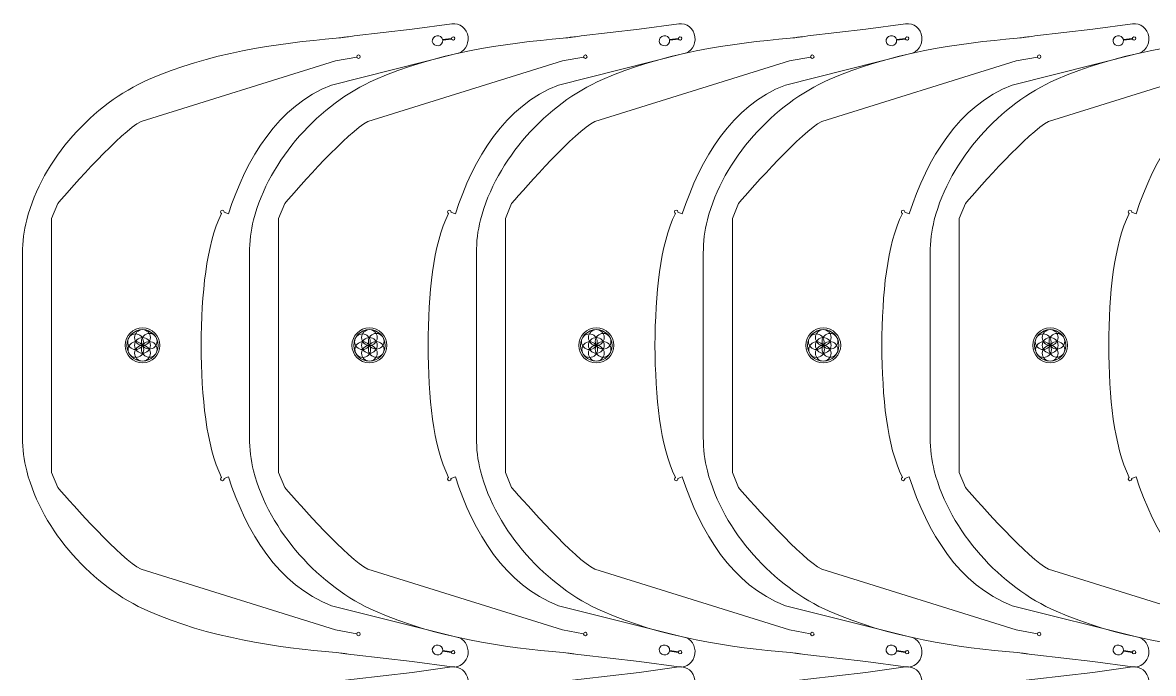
# Model space of a CAD drawing. Header units: millimetres. Extents: x 3608 to 4191, y 4453 to 4821.
# Drawn here: x 3607.9 to 3931.9, y 4635.2 to 4821.4 of the extents above; entities that cross this region are included whole.
import ezdxf

# ---------------------------------------------------------------- set-up
doc = ezdxf.new("R2010")
doc.units = ezdxf.units.MM
doc.header["$MEASUREMENT"] = 0
doc.layers.add('Capa 1', color=7, linetype='Continuous')

msp = doc.modelspace()

# ---------------------------------------------------------------- linework, layer by layer
at = {"layer": 'Capa 1', "color": 7, "lineweight": 9, "true_color": 0xffffff}
for points, knots in [([(3735.53, 4817.32), (3735.26, 4819.72), (3733.16, 4821.42), (3730.87, 4821.08), (3730.87, 4821.08), (3719.51, 4819.54), (3719.51, 4819.54), (3719.51, 4819.54), (3702.91, 4817.6), (3702.91, 4817.6), (3697.41, 4816.9), (3702.39, 4817.53), (3697.8, 4816.94), (3680.95, 4815.58), (3660.87, 4812.58), (3644, 4805.15), (3628.11, 4798.15), (3613.62, 4782.44), (3609.1, 4765), (3608.3, 4761.89), (3607.93, 4758.67), (3607.93, 4755.46), (3607.93, 4755.46), (3607.93, 4729.06), (3607.93, 4729.06), (3607.93, 4729.06), (3607.93, 4702.66), (3607.93, 4702.66), (3607.93, 4699.44), (3608.3, 4696.23), (3609.1, 4693.12), (3613.62, 4675.68), (3628.11, 4659.97), (3644, 4652.97), (3660.87, 4645.54), (3680.95, 4642.54), (3697.8, 4641.18), (3702.39, 4640.59), (3697.41, 4641.22), (3702.91, 4640.51), (3702.91, 4640.51), (3719.51, 4638.58), (3719.51, 4638.58), (3719.51, 4638.58), (3730.87, 4637.03), (3730.87, 4637.03), (3733.16, 4636.7), (3735.26, 4638.4), (3735.53, 4640.79)], [0, 0, 0, 0, 1, 1, 1, 2, 2, 2, 3, 3, 3, 4, 4, 4, 5, 5, 5, 6, 6, 6, 7, 7, 7, 8, 8, 8, 9, 9, 9, 10, 10, 10, 11, 11, 11, 12, 12, 12, 13, 13, 13, 14, 14, 14, 15, 15, 15, 16, 16, 16, 16]), ([(3800.53, 4817.32), (3800.26, 4819.72), (3798.16, 4821.42), (3795.87, 4821.08), (3795.87, 4821.08), (3784.51, 4819.54), (3784.51, 4819.54), (3784.51, 4819.54), (3767.91, 4817.6), (3767.91, 4817.6), (3762.41, 4816.9), (3767.39, 4817.53), (3762.8, 4816.94), (3745.95, 4815.58), (3725.87, 4812.58), (3709, 4805.15), (3693.11, 4798.15), (3678.62, 4782.44), (3674.1, 4765), (3673.3, 4761.89), (3672.93, 4758.67), (3672.93, 4755.46), (3672.93, 4755.46), (3672.93, 4729.06), (3672.93, 4729.06), (3672.93, 4729.06), (3672.93, 4702.66), (3672.93, 4702.66), (3672.93, 4699.44), (3673.3, 4696.23), (3674.1, 4693.12), (3678.62, 4675.68), (3693.11, 4659.97), (3709, 4652.97), (3725.87, 4645.54), (3745.95, 4642.54), (3762.8, 4641.18), (3767.39, 4640.59), (3762.41, 4641.22), (3767.91, 4640.51), (3767.91, 4640.51), (3784.51, 4638.58), (3784.51, 4638.58), (3784.51, 4638.58), (3795.87, 4637.03), (3795.87, 4637.03), (3798.16, 4636.7), (3800.26, 4638.4), (3800.53, 4640.79)], [0, 0, 0, 0, 1, 1, 1, 2, 2, 2, 3, 3, 3, 4, 4, 4, 5, 5, 5, 6, 6, 6, 7, 7, 7, 8, 8, 8, 9, 9, 9, 10, 10, 10, 11, 11, 11, 12, 12, 12, 13, 13, 13, 14, 14, 14, 15, 15, 15, 16, 16, 16, 16]), ([(3865.53, 4817.32), (3865.26, 4819.72), (3863.16, 4821.42), (3860.87, 4821.08), (3860.87, 4821.08), (3849.51, 4819.54), (3849.51, 4819.54), (3849.51, 4819.54), (3832.91, 4817.6), (3832.91, 4817.6), (3827.41, 4816.9), (3832.39, 4817.53), (3827.8, 4816.94), (3810.95, 4815.58), (3790.87, 4812.58), (3774, 4805.15), (3758.11, 4798.15), (3743.62, 4782.44), (3739.1, 4765), (3738.3, 4761.89), (3737.93, 4758.67), (3737.93, 4755.46), (3737.93, 4755.46), (3737.93, 4729.06), (3737.93, 4729.06), (3737.93, 4729.06), (3737.93, 4702.66), (3737.93, 4702.66), (3737.93, 4699.44), (3738.3, 4696.23), (3739.1, 4693.12), (3743.62, 4675.68), (3758.11, 4659.97), (3774, 4652.97), (3790.87, 4645.54), (3810.95, 4642.54), (3827.8, 4641.18), (3832.39, 4640.59), (3827.41, 4641.22), (3832.91, 4640.51), (3832.91, 4640.51), (3849.51, 4638.58), (3849.51, 4638.58), (3849.51, 4638.58), (3860.87, 4637.03), (3860.87, 4637.03), (3863.16, 4636.7), (3865.26, 4638.4), (3865.53, 4640.79)], [0, 0, 0, 0, 1, 1, 1, 2, 2, 2, 3, 3, 3, 4, 4, 4, 5, 5, 5, 6, 6, 6, 7, 7, 7, 8, 8, 8, 9, 9, 9, 10, 10, 10, 11, 11, 11, 12, 12, 12, 13, 13, 13, 14, 14, 14, 15, 15, 15, 16, 16, 16, 16]), ([(3930.53, 4817.32), (3930.26, 4819.72), (3928.16, 4821.42), (3925.87, 4821.08), (3925.87, 4821.08), (3914.51, 4819.54), (3914.51, 4819.54), (3914.51, 4819.54), (3897.91, 4817.6), (3897.91, 4817.6), (3892.41, 4816.9), (3897.39, 4817.53), (3892.8, 4816.94), (3875.95, 4815.58), (3855.87, 4812.58), (3839, 4805.15), (3823.11, 4798.15), (3808.62, 4782.44), (3804.1, 4765), (3803.3, 4761.89), (3802.93, 4758.67), (3802.93, 4755.46), (3802.93, 4755.46), (3802.93, 4729.06), (3802.93, 4729.06), (3802.93, 4729.06), (3802.93, 4702.66), (3802.93, 4702.66), (3802.93, 4699.44), (3803.3, 4696.23), (3804.1, 4693.12), (3808.62, 4675.68), (3823.11, 4659.97), (3839, 4652.97), (3855.87, 4645.54), (3875.95, 4642.54), (3892.8, 4641.18), (3897.39, 4640.59), (3892.41, 4641.22), (3897.91, 4640.51), (3897.91, 4640.51), (3914.51, 4638.58), (3914.51, 4638.58), (3914.51, 4638.58), (3925.87, 4637.03), (3925.87, 4637.03), (3928.16, 4636.7), (3930.26, 4638.4), (3930.53, 4640.79)], [0, 0, 0, 0, 1, 1, 1, 2, 2, 2, 3, 3, 3, 4, 4, 4, 5, 5, 5, 6, 6, 6, 7, 7, 7, 8, 8, 8, 9, 9, 9, 10, 10, 10, 11, 11, 11, 12, 12, 12, 13, 13, 13, 14, 14, 14, 15, 15, 15, 16, 16, 16, 16]), ([(3995.53, 4817.32), (3995.26, 4819.72), (3993.16, 4821.42), (3990.87, 4821.08), (3990.87, 4821.08), (3979.51, 4819.54), (3979.51, 4819.54), (3979.51, 4819.54), (3962.91, 4817.6), (3962.91, 4817.6), (3957.41, 4816.9), (3962.39, 4817.53), (3957.8, 4816.94), (3940.95, 4815.58), (3920.87, 4812.58), (3904, 4805.15), (3888.11, 4798.15), (3873.62, 4782.44), (3869.1, 4765), (3868.3, 4761.89), (3867.93, 4758.67), (3867.93, 4755.46), (3867.93, 4755.46), (3867.93, 4729.06), (3867.93, 4729.06), (3867.93, 4729.06), (3867.93, 4702.66), (3867.93, 4702.66), (3867.93, 4699.44), (3868.3, 4696.23), (3869.1, 4693.12), (3873.62, 4675.68), (3888.11, 4659.97), (3904, 4652.97), (3920.87, 4645.54), (3940.95, 4642.54), (3957.8, 4641.18), (3962.39, 4640.59), (3957.41, 4641.22), (3962.91, 4640.51), (3962.91, 4640.51), (3979.51, 4638.58), (3979.51, 4638.58), (3979.51, 4638.58), (3990.87, 4637.03), (3990.87, 4637.03), (3993.16, 4636.7), (3995.26, 4638.4), (3995.53, 4640.79)], [0, 0, 0, 0, 1, 1, 1, 2, 2, 2, 3, 3, 3, 4, 4, 4, 5, 5, 5, 6, 6, 6, 7, 7, 7, 8, 8, 8, 9, 9, 9, 10, 10, 10, 11, 11, 11, 12, 12, 12, 13, 13, 13, 14, 14, 14, 15, 15, 15, 16, 16, 16, 16]), ([(3735.53, 4817.32), (3735.77, 4815.03), (3734.37, 4812.92), (3732.36, 4812.56), (3732.36, 4812.56), (3732.36, 4812.56), (3732.36, 4812.56), (3732.36, 4812.56), (3696.44, 4803.57), (3696.44, 4803.57), (3681.11, 4797.68), (3672.08, 4782.56), (3666.89, 4766.66), (3666.89, 4766.66), (3665.63, 4767.14), (3665.63, 4767.14), (3665.64, 4767.19), (3665.65, 4767.25), (3665.65, 4767.3), (3665.65, 4767.58), (3665.43, 4767.8), (3665.15, 4767.8), (3664.88, 4767.8), (3664.65, 4767.58), (3664.65, 4767.3), (3664.65, 4767.1), (3664.77, 4766.92), (3664.95, 4766.84), (3664.95, 4766.84), (3664.95, 4766.84), (3664.95, 4766.84), (3660.46, 4757.77), (3659.2, 4743.99), (3659.07, 4729.06), (3659.07, 4729.06), (3659.07, 4729.06), (3659.07, 4729.06), (3659.2, 4714.12), (3660.46, 4700.35), (3664.95, 4691.27), (3664.95, 4691.27), (3664.95, 4691.27), (3664.95, 4691.27), (3664.77, 4691.2), (3664.65, 4691.02), (3664.65, 4690.82), (3664.65, 4690.54), (3664.88, 4690.32), (3665.15, 4690.32), (3665.43, 4690.32), (3665.65, 4690.54), (3665.65, 4690.82), (3665.65, 4690.87), (3665.64, 4690.93), (3665.63, 4690.98), (3665.63, 4690.98), (3666.89, 4691.46), (3666.89, 4691.46), (3672.08, 4675.56), (3681.11, 4660.44), (3696.44, 4654.55), (3696.44, 4654.55), (3732.36, 4645.56), (3732.36, 4645.56), (3732.36, 4645.56), (3732.36, 4645.56), (3732.36, 4645.56), (3734.37, 4645.2), (3735.77, 4643.09), (3735.53, 4640.79)], [0, 0, 0, 0, 1, 1, 1, 2, 2, 2, 3, 3, 3, 4, 4, 4, 5, 5, 5, 6, 6, 6, 7, 7, 7, 8, 8, 8, 9, 9, 9, 10, 10, 10, 11, 11, 11, 12, 12, 12, 13, 13, 13, 14, 14, 14, 15, 15, 15, 16, 16, 16, 17, 17, 17, 18, 18, 18, 19, 19, 19, 20, 20, 20, 21, 21, 21, 22, 22, 22, 23, 23, 23, 23]), ([(3800.53, 4817.32), (3800.77, 4815.03), (3799.37, 4812.92), (3797.36, 4812.56), (3797.36, 4812.56), (3797.36, 4812.56), (3797.36, 4812.56), (3797.36, 4812.56), (3761.44, 4803.57), (3761.44, 4803.57), (3746.11, 4797.68), (3737.08, 4782.56), (3731.89, 4766.66), (3731.89, 4766.66), (3730.63, 4767.14), (3730.63, 4767.14), (3730.64, 4767.19), (3730.65, 4767.25), (3730.65, 4767.3), (3730.65, 4767.58), (3730.43, 4767.8), (3730.15, 4767.8), (3729.88, 4767.8), (3729.65, 4767.58), (3729.65, 4767.3), (3729.65, 4767.1), (3729.77, 4766.92), (3729.95, 4766.84), (3729.95, 4766.84), (3729.95, 4766.84), (3729.95, 4766.84), (3725.46, 4757.77), (3724.2, 4743.99), (3724.07, 4729.06), (3724.07, 4729.06), (3724.07, 4729.06), (3724.07, 4729.06), (3724.2, 4714.12), (3725.46, 4700.35), (3729.95, 4691.27), (3729.95, 4691.27), (3729.95, 4691.27), (3729.95, 4691.27), (3729.77, 4691.2), (3729.65, 4691.02), (3729.65, 4690.82), (3729.65, 4690.54), (3729.88, 4690.32), (3730.15, 4690.32), (3730.43, 4690.32), (3730.65, 4690.54), (3730.65, 4690.82), (3730.65, 4690.87), (3730.64, 4690.93), (3730.63, 4690.98), (3730.63, 4690.98), (3731.89, 4691.46), (3731.89, 4691.46), (3737.08, 4675.56), (3746.11, 4660.44), (3761.44, 4654.55), (3761.44, 4654.55), (3797.36, 4645.56), (3797.36, 4645.56), (3797.36, 4645.56), (3797.36, 4645.56), (3797.36, 4645.56), (3799.37, 4645.2), (3800.77, 4643.09), (3800.53, 4640.79)], [0, 0, 0, 0, 1, 1, 1, 2, 2, 2, 3, 3, 3, 4, 4, 4, 5, 5, 5, 6, 6, 6, 7, 7, 7, 8, 8, 8, 9, 9, 9, 10, 10, 10, 11, 11, 11, 12, 12, 12, 13, 13, 13, 14, 14, 14, 15, 15, 15, 16, 16, 16, 17, 17, 17, 18, 18, 18, 19, 19, 19, 20, 20, 20, 21, 21, 21, 22, 22, 22, 23, 23, 23, 23]), ([(3730.83, 4816.72), (3730.9, 4816.5), (3731.13, 4816.36), (3731.37, 4816.4), (3731.64, 4816.44), (3731.83, 4816.69), (3731.79, 4816.95), (3731.76, 4817.22), (3731.5, 4817.4), (3731.23, 4817.37), (3730.99, 4817.33), (3730.82, 4817.14), (3730.8, 4816.91), (3730.8, 4816.91), (3730.8, 4816.91), (3730.8, 4816.91), (3730.8, 4816.91), (3728.26, 4816.55), (3728.26, 4816.55), (3728.26, 4816.55), (3728.25, 4816.55), (3728.25, 4816.55), (3728.09, 4817.27), (3727.36, 4817.76), (3726.58, 4817.64), (3725.76, 4817.53), (3725.19, 4816.8), (3725.3, 4816.02), (3725.42, 4815.24), (3726.18, 4814.7), (3727, 4814.81), (3727.79, 4814.92), (3728.35, 4815.61), (3728.28, 4816.36), (3728.28, 4816.36), (3728.29, 4816.36), (3728.29, 4816.36), (3728.29, 4816.36), (3730.83, 4816.72), (3730.83, 4816.72)], [0, 0, 0, 0, 1, 1, 1, 2, 2, 2, 3, 3, 3, 4, 4, 4, 5, 5, 5, 6, 6, 6, 7, 7, 7, 8, 8, 8, 9, 9, 9, 10, 10, 10, 11, 11, 11, 12, 12, 12, 13, 13, 13, 13]), ([(3865.53, 4817.32), (3865.77, 4815.03), (3864.37, 4812.92), (3862.36, 4812.56), (3862.36, 4812.56), (3862.36, 4812.56), (3862.36, 4812.56), (3862.36, 4812.56), (3826.44, 4803.57), (3826.44, 4803.57), (3811.11, 4797.68), (3802.08, 4782.56), (3796.89, 4766.66), (3796.89, 4766.66), (3795.63, 4767.14), (3795.63, 4767.14), (3795.64, 4767.19), (3795.65, 4767.25), (3795.65, 4767.3), (3795.65, 4767.58), (3795.43, 4767.8), (3795.15, 4767.8), (3794.88, 4767.8), (3794.65, 4767.58), (3794.65, 4767.3), (3794.65, 4767.1), (3794.77, 4766.92), (3794.95, 4766.84), (3794.95, 4766.84), (3794.95, 4766.84), (3794.95, 4766.84), (3790.46, 4757.77), (3789.2, 4743.99), (3789.07, 4729.06), (3789.07, 4729.06), (3789.07, 4729.06), (3789.07, 4729.06), (3789.2, 4714.12), (3790.46, 4700.35), (3794.95, 4691.27), (3794.95, 4691.27), (3794.95, 4691.27), (3794.95, 4691.27), (3794.77, 4691.2), (3794.65, 4691.02), (3794.65, 4690.82), (3794.65, 4690.54), (3794.88, 4690.32), (3795.15, 4690.32), (3795.43, 4690.32), (3795.65, 4690.54), (3795.65, 4690.82), (3795.65, 4690.87), (3795.64, 4690.93), (3795.63, 4690.98), (3795.63, 4690.98), (3796.89, 4691.46), (3796.89, 4691.46), (3802.08, 4675.56), (3811.11, 4660.44), (3826.44, 4654.55), (3826.44, 4654.55), (3862.36, 4645.56), (3862.36, 4645.56), (3862.36, 4645.56), (3862.36, 4645.56), (3862.36, 4645.56), (3864.37, 4645.2), (3865.77, 4643.09), (3865.53, 4640.79)], [0, 0, 0, 0, 1, 1, 1, 2, 2, 2, 3, 3, 3, 4, 4, 4, 5, 5, 5, 6, 6, 6, 7, 7, 7, 8, 8, 8, 9, 9, 9, 10, 10, 10, 11, 11, 11, 12, 12, 12, 13, 13, 13, 14, 14, 14, 15, 15, 15, 16, 16, 16, 17, 17, 17, 18, 18, 18, 19, 19, 19, 20, 20, 20, 21, 21, 21, 22, 22, 22, 23, 23, 23, 23]), ([(3795.83, 4816.72), (3795.9, 4816.5), (3796.13, 4816.36), (3796.37, 4816.4), (3796.64, 4816.44), (3796.83, 4816.69), (3796.79, 4816.95), (3796.76, 4817.22), (3796.5, 4817.4), (3796.23, 4817.37), (3795.99, 4817.33), (3795.82, 4817.14), (3795.8, 4816.91), (3795.8, 4816.91), (3795.8, 4816.91), (3795.8, 4816.91), (3795.8, 4816.91), (3793.26, 4816.55), (3793.26, 4816.55), (3793.26, 4816.55), (3793.25, 4816.55), (3793.25, 4816.55), (3793.09, 4817.27), (3792.36, 4817.76), (3791.58, 4817.64), (3790.76, 4817.53), (3790.19, 4816.8), (3790.3, 4816.02), (3790.42, 4815.24), (3791.18, 4814.7), (3792, 4814.81), (3792.79, 4814.92), (3793.35, 4815.61), (3793.28, 4816.36), (3793.28, 4816.36), (3793.29, 4816.36), (3793.29, 4816.36), (3793.29, 4816.36), (3795.83, 4816.72), (3795.83, 4816.72)], [0, 0, 0, 0, 1, 1, 1, 2, 2, 2, 3, 3, 3, 4, 4, 4, 5, 5, 5, 6, 6, 6, 7, 7, 7, 8, 8, 8, 9, 9, 9, 10, 10, 10, 11, 11, 11, 12, 12, 12, 13, 13, 13, 13]), ([(3930.53, 4817.32), (3930.77, 4815.03), (3929.37, 4812.92), (3927.36, 4812.56), (3927.36, 4812.56), (3927.36, 4812.56), (3927.36, 4812.56), (3927.36, 4812.56), (3891.44, 4803.57), (3891.44, 4803.57), (3876.11, 4797.68), (3867.08, 4782.56), (3861.89, 4766.66), (3861.89, 4766.66), (3860.63, 4767.14), (3860.63, 4767.14), (3860.64, 4767.19), (3860.65, 4767.25), (3860.65, 4767.3), (3860.65, 4767.58), (3860.43, 4767.8), (3860.15, 4767.8), (3859.88, 4767.8), (3859.65, 4767.58), (3859.65, 4767.3), (3859.65, 4767.1), (3859.77, 4766.92), (3859.95, 4766.84), (3859.95, 4766.84), (3859.95, 4766.84), (3859.95, 4766.84), (3855.46, 4757.77), (3854.2, 4743.99), (3854.07, 4729.06), (3854.07, 4729.06), (3854.07, 4729.06), (3854.07, 4729.06), (3854.2, 4714.12), (3855.46, 4700.35), (3859.95, 4691.27), (3859.95, 4691.27), (3859.95, 4691.27), (3859.95, 4691.27), (3859.77, 4691.2), (3859.65, 4691.02), (3859.65, 4690.82), (3859.65, 4690.54), (3859.88, 4690.32), (3860.15, 4690.32), (3860.43, 4690.32), (3860.65, 4690.54), (3860.65, 4690.82), (3860.65, 4690.87), (3860.64, 4690.93), (3860.63, 4690.98), (3860.63, 4690.98), (3861.89, 4691.46), (3861.89, 4691.46), (3867.08, 4675.56), (3876.11, 4660.44), (3891.44, 4654.55), (3891.44, 4654.55), (3927.36, 4645.56), (3927.36, 4645.56), (3927.36, 4645.56), (3927.36, 4645.56), (3927.36, 4645.56), (3929.37, 4645.2), (3930.77, 4643.09), (3930.53, 4640.79)], [0, 0, 0, 0, 1, 1, 1, 2, 2, 2, 3, 3, 3, 4, 4, 4, 5, 5, 5, 6, 6, 6, 7, 7, 7, 8, 8, 8, 9, 9, 9, 10, 10, 10, 11, 11, 11, 12, 12, 12, 13, 13, 13, 14, 14, 14, 15, 15, 15, 16, 16, 16, 17, 17, 17, 18, 18, 18, 19, 19, 19, 20, 20, 20, 21, 21, 21, 22, 22, 22, 23, 23, 23, 23]), ([(3860.83, 4816.72), (3860.9, 4816.5), (3861.13, 4816.36), (3861.37, 4816.4), (3861.64, 4816.44), (3861.83, 4816.69), (3861.79, 4816.95), (3861.76, 4817.22), (3861.5, 4817.4), (3861.23, 4817.37), (3860.99, 4817.33), (3860.82, 4817.14), (3860.8, 4816.91), (3860.8, 4816.91), (3860.8, 4816.91), (3860.8, 4816.91), (3860.8, 4816.91), (3858.26, 4816.55), (3858.26, 4816.55), (3858.26, 4816.55), (3858.25, 4816.55), (3858.25, 4816.55), (3858.09, 4817.27), (3857.36, 4817.76), (3856.58, 4817.64), (3855.76, 4817.53), (3855.19, 4816.8), (3855.3, 4816.02), (3855.42, 4815.24), (3856.18, 4814.7), (3857, 4814.81), (3857.79, 4814.92), (3858.35, 4815.61), (3858.28, 4816.36), (3858.28, 4816.36), (3858.29, 4816.36), (3858.29, 4816.36), (3858.29, 4816.36), (3860.83, 4816.72), (3860.83, 4816.72)], [0, 0, 0, 0, 1, 1, 1, 2, 2, 2, 3, 3, 3, 4, 4, 4, 5, 5, 5, 6, 6, 6, 7, 7, 7, 8, 8, 8, 9, 9, 9, 10, 10, 10, 11, 11, 11, 12, 12, 12, 13, 13, 13, 13]), ([(3995.53, 4817.32), (3995.77, 4815.03), (3994.37, 4812.92), (3992.36, 4812.56), (3992.36, 4812.56), (3992.36, 4812.56), (3992.36, 4812.56), (3992.36, 4812.56), (3956.44, 4803.57), (3956.44, 4803.57), (3941.11, 4797.68), (3932.08, 4782.56), (3926.89, 4766.66), (3926.89, 4766.66), (3925.63, 4767.14), (3925.63, 4767.14), (3925.64, 4767.19), (3925.65, 4767.25), (3925.65, 4767.3), (3925.65, 4767.58), (3925.43, 4767.8), (3925.15, 4767.8), (3924.88, 4767.8), (3924.65, 4767.58), (3924.65, 4767.3), (3924.65, 4767.1), (3924.77, 4766.92), (3924.95, 4766.84), (3924.95, 4766.84), (3924.95, 4766.84), (3924.95, 4766.84), (3920.46, 4757.77), (3919.2, 4743.99), (3919.07, 4729.06), (3919.07, 4729.06), (3919.07, 4729.06), (3919.07, 4729.06), (3919.2, 4714.12), (3920.46, 4700.35), (3924.95, 4691.27), (3924.95, 4691.27), (3924.95, 4691.27), (3924.95, 4691.27), (3924.77, 4691.2), (3924.65, 4691.02), (3924.65, 4690.82), (3924.65, 4690.54), (3924.88, 4690.32), (3925.15, 4690.32), (3925.43, 4690.32), (3925.65, 4690.54), (3925.65, 4690.82), (3925.65, 4690.87), (3925.64, 4690.93), (3925.63, 4690.98), (3925.63, 4690.98), (3926.89, 4691.46), (3926.89, 4691.46), (3932.08, 4675.56), (3941.11, 4660.44), (3956.44, 4654.55), (3956.44, 4654.55), (3992.36, 4645.56), (3992.36, 4645.56), (3992.36, 4645.56), (3992.36, 4645.56), (3992.36, 4645.56), (3994.37, 4645.2), (3995.77, 4643.09), (3995.53, 4640.79)], [0, 0, 0, 0, 1, 1, 1, 2, 2, 2, 3, 3, 3, 4, 4, 4, 5, 5, 5, 6, 6, 6, 7, 7, 7, 8, 8, 8, 9, 9, 9, 10, 10, 10, 11, 11, 11, 12, 12, 12, 13, 13, 13, 14, 14, 14, 15, 15, 15, 16, 16, 16, 17, 17, 17, 18, 18, 18, 19, 19, 19, 20, 20, 20, 21, 21, 21, 22, 22, 22, 23, 23, 23, 23]), ([(3925.83, 4816.72), (3925.9, 4816.5), (3926.13, 4816.36), (3926.37, 4816.4), (3926.64, 4816.44), (3926.83, 4816.69), (3926.79, 4816.95), (3926.76, 4817.22), (3926.5, 4817.4), (3926.23, 4817.37), (3925.99, 4817.33), (3925.82, 4817.14), (3925.8, 4816.91), (3925.8, 4816.91), (3925.8, 4816.91), (3925.8, 4816.91), (3925.8, 4816.91), (3923.26, 4816.55), (3923.26, 4816.55), (3923.26, 4816.55), (3923.25, 4816.55), (3923.25, 4816.55), (3923.09, 4817.27), (3922.36, 4817.76), (3921.58, 4817.64), (3920.76, 4817.53), (3920.19, 4816.8), (3920.3, 4816.02), (3920.42, 4815.24), (3921.18, 4814.7), (3922, 4814.81), (3922.79, 4814.92), (3923.35, 4815.61), (3923.28, 4816.36), (3923.28, 4816.36), (3923.29, 4816.36), (3923.29, 4816.36), (3923.29, 4816.36), (3925.83, 4816.72), (3925.83, 4816.72)], [0, 0, 0, 0, 1, 1, 1, 2, 2, 2, 3, 3, 3, 4, 4, 4, 5, 5, 5, 6, 6, 6, 7, 7, 7, 8, 8, 8, 9, 9, 9, 10, 10, 10, 11, 11, 11, 12, 12, 12, 13, 13, 13, 13]), ([(3704.14, 4812.16), (3704.42, 4812.16), (3704.64, 4811.94), (3704.64, 4811.66), (3704.64, 4811.39), (3704.42, 4811.16), (3704.14, 4811.16), (3703.86, 4811.16), (3703.64, 4811.39), (3703.64, 4811.66), (3703.64, 4811.94), (3703.86, 4812.16), (3704.14, 4812.16)], [0, 0, 0, 0, 1, 1, 1, 2, 2, 2, 3, 3, 3, 4, 4, 4, 4]), ([(3769.14, 4812.16), (3769.42, 4812.16), (3769.64, 4811.94), (3769.64, 4811.66), (3769.64, 4811.39), (3769.42, 4811.16), (3769.14, 4811.16), (3768.86, 4811.16), (3768.64, 4811.39), (3768.64, 4811.66), (3768.64, 4811.94), (3768.86, 4812.16), (3769.14, 4812.16)], [0, 0, 0, 0, 1, 1, 1, 2, 2, 2, 3, 3, 3, 4, 4, 4, 4]), ([(3834.14, 4812.16), (3834.42, 4812.16), (3834.64, 4811.94), (3834.64, 4811.66), (3834.64, 4811.39), (3834.42, 4811.16), (3834.14, 4811.16), (3833.86, 4811.16), (3833.64, 4811.39), (3833.64, 4811.66), (3833.64, 4811.94), (3833.86, 4812.16), (3834.14, 4812.16)], [0, 0, 0, 0, 1, 1, 1, 2, 2, 2, 3, 3, 3, 4, 4, 4, 4]), ([(3899.14, 4812.16), (3899.42, 4812.16), (3899.64, 4811.94), (3899.64, 4811.66), (3899.64, 4811.39), (3899.42, 4811.16), (3899.14, 4811.16), (3898.86, 4811.16), (3898.64, 4811.39), (3898.64, 4811.66), (3898.64, 4811.94), (3898.86, 4812.16), (3899.14, 4812.16)], [0, 0, 0, 0, 1, 1, 1, 2, 2, 2, 3, 3, 3, 4, 4, 4, 4]), ([(3704.14, 4645.96), (3704.42, 4645.96), (3704.64, 4646.18), (3704.64, 4646.46), (3704.64, 4646.73), (3704.42, 4646.96), (3704.14, 4646.96), (3703.86, 4646.96), (3703.64, 4646.73), (3703.64, 4646.46), (3703.64, 4646.18), (3703.86, 4645.96), (3704.14, 4645.96)], [0, 0, 0, 0, 1, 1, 1, 2, 2, 2, 3, 3, 3, 4, 4, 4, 4]), ([(3769.14, 4645.96), (3769.42, 4645.96), (3769.64, 4646.18), (3769.64, 4646.46), (3769.64, 4646.73), (3769.42, 4646.96), (3769.14, 4646.96), (3768.86, 4646.96), (3768.64, 4646.73), (3768.64, 4646.46), (3768.64, 4646.18), (3768.86, 4645.96), (3769.14, 4645.96)], [0, 0, 0, 0, 1, 1, 1, 2, 2, 2, 3, 3, 3, 4, 4, 4, 4]), ([(3834.14, 4645.96), (3834.42, 4645.96), (3834.64, 4646.18), (3834.64, 4646.46), (3834.64, 4646.73), (3834.42, 4646.96), (3834.14, 4646.96), (3833.86, 4646.96), (3833.64, 4646.73), (3833.64, 4646.46), (3833.64, 4646.18), (3833.86, 4645.96), (3834.14, 4645.96)], [0, 0, 0, 0, 1, 1, 1, 2, 2, 2, 3, 3, 3, 4, 4, 4, 4]), ([(3899.14, 4645.96), (3899.42, 4645.96), (3899.64, 4646.18), (3899.64, 4646.46), (3899.64, 4646.73), (3899.42, 4646.96), (3899.14, 4646.96), (3898.86, 4646.96), (3898.64, 4646.73), (3898.64, 4646.46), (3898.64, 4646.18), (3898.86, 4645.96), (3899.14, 4645.96)], [0, 0, 0, 0, 1, 1, 1, 2, 2, 2, 3, 3, 3, 4, 4, 4, 4]), ([(3730.83, 4641.4), (3730.9, 4641.62), (3731.13, 4641.76), (3731.37, 4641.72), (3731.64, 4641.68), (3731.83, 4641.43), (3731.79, 4641.17), (3731.76, 4640.9), (3731.5, 4640.71), (3731.23, 4640.75), (3730.99, 4640.79), (3730.82, 4640.98), (3730.8, 4641.21), (3730.8, 4641.21), (3730.8, 4641.21), (3730.8, 4641.21), (3730.8, 4641.21), (3728.26, 4641.57), (3728.26, 4641.57), (3728.26, 4641.57), (3728.25, 4641.57), (3728.25, 4641.57), (3728.09, 4640.85), (3727.36, 4640.36), (3726.58, 4640.47), (3725.76, 4640.59), (3725.19, 4641.32), (3725.3, 4642.1), (3725.42, 4642.88), (3726.18, 4643.42), (3727, 4643.31), (3727.79, 4643.19), (3728.35, 4642.51), (3728.28, 4641.76), (3728.28, 4641.76), (3728.29, 4641.76), (3728.29, 4641.76), (3728.29, 4641.76), (3730.83, 4641.4), (3730.83, 4641.4)], [0, 0, 0, 0, 1, 1, 1, 2, 2, 2, 3, 3, 3, 4, 4, 4, 5, 5, 5, 6, 6, 6, 7, 7, 7, 8, 8, 8, 9, 9, 9, 10, 10, 10, 11, 11, 11, 12, 12, 12, 13, 13, 13, 13]), ([(3795.83, 4641.4), (3795.9, 4641.62), (3796.13, 4641.76), (3796.37, 4641.72), (3796.64, 4641.68), (3796.83, 4641.43), (3796.79, 4641.17), (3796.76, 4640.9), (3796.5, 4640.71), (3796.23, 4640.75), (3795.99, 4640.79), (3795.82, 4640.98), (3795.8, 4641.21), (3795.8, 4641.21), (3795.8, 4641.21), (3795.8, 4641.21), (3795.8, 4641.21), (3793.26, 4641.57), (3793.26, 4641.57), (3793.26, 4641.57), (3793.25, 4641.57), (3793.25, 4641.57), (3793.09, 4640.85), (3792.36, 4640.36), (3791.58, 4640.47), (3790.76, 4640.59), (3790.19, 4641.32), (3790.3, 4642.1), (3790.42, 4642.88), (3791.18, 4643.42), (3792, 4643.31), (3792.79, 4643.19), (3793.35, 4642.51), (3793.28, 4641.76), (3793.28, 4641.76), (3793.29, 4641.76), (3793.29, 4641.76), (3793.29, 4641.76), (3795.83, 4641.4), (3795.83, 4641.4)], [0, 0, 0, 0, 1, 1, 1, 2, 2, 2, 3, 3, 3, 4, 4, 4, 5, 5, 5, 6, 6, 6, 7, 7, 7, 8, 8, 8, 9, 9, 9, 10, 10, 10, 11, 11, 11, 12, 12, 12, 13, 13, 13, 13]), ([(3860.83, 4641.4), (3860.9, 4641.62), (3861.13, 4641.76), (3861.37, 4641.72), (3861.64, 4641.68), (3861.83, 4641.43), (3861.79, 4641.17), (3861.76, 4640.9), (3861.5, 4640.71), (3861.23, 4640.75), (3860.99, 4640.79), (3860.82, 4640.98), (3860.8, 4641.21), (3860.8, 4641.21), (3860.8, 4641.21), (3860.8, 4641.21), (3860.8, 4641.21), (3858.26, 4641.57), (3858.26, 4641.57), (3858.26, 4641.57), (3858.25, 4641.57), (3858.25, 4641.57), (3858.09, 4640.85), (3857.36, 4640.36), (3856.58, 4640.47), (3855.76, 4640.59), (3855.19, 4641.32), (3855.3, 4642.1), (3855.42, 4642.88), (3856.18, 4643.42), (3857, 4643.31), (3857.79, 4643.19), (3858.35, 4642.51), (3858.28, 4641.76), (3858.28, 4641.76), (3858.29, 4641.76), (3858.29, 4641.76), (3858.29, 4641.76), (3860.83, 4641.4), (3860.83, 4641.4)], [0, 0, 0, 0, 1, 1, 1, 2, 2, 2, 3, 3, 3, 4, 4, 4, 5, 5, 5, 6, 6, 6, 7, 7, 7, 8, 8, 8, 9, 9, 9, 10, 10, 10, 11, 11, 11, 12, 12, 12, 13, 13, 13, 13]), ([(3925.83, 4641.4), (3925.9, 4641.62), (3926.13, 4641.76), (3926.37, 4641.72), (3926.64, 4641.68), (3926.83, 4641.43), (3926.79, 4641.17), (3926.76, 4640.9), (3926.5, 4640.71), (3926.23, 4640.75), (3925.99, 4640.79), (3925.82, 4640.98), (3925.8, 4641.21), (3925.8, 4641.21), (3925.8, 4641.21), (3925.8, 4641.21), (3925.8, 4641.21), (3923.26, 4641.57), (3923.26, 4641.57), (3923.26, 4641.57), (3923.25, 4641.57), (3923.25, 4641.57), (3923.09, 4640.85), (3922.36, 4640.36), (3921.58, 4640.47), (3920.76, 4640.59), (3920.19, 4641.32), (3920.3, 4642.1), (3920.42, 4642.88), (3921.18, 4643.42), (3922, 4643.31), (3922.79, 4643.19), (3923.35, 4642.51), (3923.28, 4641.76), (3923.28, 4641.76), (3923.29, 4641.76), (3923.29, 4641.76), (3923.29, 4641.76), (3925.83, 4641.4), (3925.83, 4641.4)], [0, 0, 0, 0, 1, 1, 1, 2, 2, 2, 3, 3, 3, 4, 4, 4, 5, 5, 5, 6, 6, 6, 7, 7, 7, 8, 8, 8, 9, 9, 9, 10, 10, 10, 11, 11, 11, 12, 12, 12, 13, 13, 13, 13]), ([(3735.53, 4633.27), (3735.26, 4635.67), (3733.16, 4637.37), (3730.87, 4637.03), (3730.87, 4637.03), (3719.51, 4635.49), (3719.51, 4635.49), (3719.51, 4635.49), (3702.91, 4633.55), (3702.91, 4633.55), (3697.41, 4632.85), (3702.39, 4633.48), (3697.8, 4632.89), (3680.95, 4631.53), (3660.87, 4628.53), (3644, 4621.1), (3628.11, 4614.1), (3613.62, 4598.39), (3609.1, 4580.95), (3608.3, 4577.84), (3607.93, 4574.63), (3607.93, 4571.41), (3607.93, 4571.41), (3607.93, 4545.01), (3607.93, 4545.01), (3607.93, 4545.01), (3607.93, 4518.61), (3607.93, 4518.61), (3607.93, 4515.39), (3608.3, 4512.18), (3609.1, 4509.07), (3613.62, 4491.63), (3628.11, 4475.92), (3644, 4468.92), (3660.87, 4461.49), (3680.95, 4458.49), (3697.8, 4457.13), (3702.39, 4456.54), (3697.41, 4457.17), (3702.91, 4456.46), (3702.91, 4456.46), (3719.51, 4454.53), (3719.51, 4454.53), (3719.51, 4454.53), (3730.87, 4452.98), (3730.87, 4452.98), (3733.16, 4452.65), (3735.26, 4454.35), (3735.53, 4456.74)], [0, 0, 0, 0, 1, 1, 1, 2, 2, 2, 3, 3, 3, 4, 4, 4, 5, 5, 5, 6, 6, 6, 7, 7, 7, 8, 8, 8, 9, 9, 9, 10, 10, 10, 11, 11, 11, 12, 12, 12, 13, 13, 13, 14, 14, 14, 15, 15, 15, 16, 16, 16, 16]), ([(3800.53, 4633.27), (3800.26, 4635.67), (3798.16, 4637.37), (3795.87, 4637.03), (3795.87, 4637.03), (3784.51, 4635.49), (3784.51, 4635.49), (3784.51, 4635.49), (3767.91, 4633.55), (3767.91, 4633.55), (3762.41, 4632.85), (3767.39, 4633.48), (3762.8, 4632.89), (3745.95, 4631.53), (3725.87, 4628.53), (3709, 4621.1), (3693.11, 4614.1), (3678.62, 4598.39), (3674.1, 4580.95), (3673.3, 4577.84), (3672.93, 4574.63), (3672.93, 4571.41), (3672.93, 4571.41), (3672.93, 4545.01), (3672.93, 4545.01), (3672.93, 4545.01), (3672.93, 4518.61), (3672.93, 4518.61), (3672.93, 4515.39), (3673.3, 4512.18), (3674.1, 4509.07), (3678.62, 4491.63), (3693.11, 4475.92), (3709, 4468.92), (3725.87, 4461.49), (3745.95, 4458.49), (3762.8, 4457.13), (3767.39, 4456.54), (3762.41, 4457.17), (3767.91, 4456.46), (3767.91, 4456.46), (3784.51, 4454.53), (3784.51, 4454.53), (3784.51, 4454.53), (3795.87, 4452.98), (3795.87, 4452.98), (3798.16, 4452.65), (3800.26, 4454.35), (3800.53, 4456.74)], [0, 0, 0, 0, 1, 1, 1, 2, 2, 2, 3, 3, 3, 4, 4, 4, 5, 5, 5, 6, 6, 6, 7, 7, 7, 8, 8, 8, 9, 9, 9, 10, 10, 10, 11, 11, 11, 12, 12, 12, 13, 13, 13, 14, 14, 14, 15, 15, 15, 16, 16, 16, 16]), ([(3865.53, 4633.27), (3865.26, 4635.67), (3863.16, 4637.37), (3860.87, 4637.03), (3860.87, 4637.03), (3849.51, 4635.49), (3849.51, 4635.49), (3849.51, 4635.49), (3832.91, 4633.55), (3832.91, 4633.55), (3827.41, 4632.85), (3832.39, 4633.48), (3827.8, 4632.89), (3810.95, 4631.53), (3790.87, 4628.53), (3774, 4621.1), (3758.11, 4614.1), (3743.62, 4598.39), (3739.1, 4580.95), (3738.3, 4577.84), (3737.93, 4574.63), (3737.93, 4571.41), (3737.93, 4571.41), (3737.93, 4545.01), (3737.93, 4545.01), (3737.93, 4545.01), (3737.93, 4518.61), (3737.93, 4518.61), (3737.93, 4515.39), (3738.3, 4512.18), (3739.1, 4509.07), (3743.62, 4491.63), (3758.11, 4475.92), (3774, 4468.92), (3790.87, 4461.49), (3810.95, 4458.49), (3827.8, 4457.13), (3832.39, 4456.54), (3827.41, 4457.17), (3832.91, 4456.46), (3832.91, 4456.46), (3849.51, 4454.53), (3849.51, 4454.53), (3849.51, 4454.53), (3860.87, 4452.98), (3860.87, 4452.98), (3863.16, 4452.65), (3865.26, 4454.35), (3865.53, 4456.74)], [0, 0, 0, 0, 1, 1, 1, 2, 2, 2, 3, 3, 3, 4, 4, 4, 5, 5, 5, 6, 6, 6, 7, 7, 7, 8, 8, 8, 9, 9, 9, 10, 10, 10, 11, 11, 11, 12, 12, 12, 13, 13, 13, 14, 14, 14, 15, 15, 15, 16, 16, 16, 16]), ([(3930.53, 4633.27), (3930.26, 4635.67), (3928.16, 4637.37), (3925.87, 4637.03), (3925.87, 4637.03), (3914.51, 4635.49), (3914.51, 4635.49), (3914.51, 4635.49), (3897.91, 4633.55), (3897.91, 4633.55), (3892.41, 4632.85), (3897.39, 4633.48), (3892.8, 4632.89), (3875.95, 4631.53), (3855.87, 4628.53), (3839, 4621.1), (3823.11, 4614.1), (3808.62, 4598.39), (3804.1, 4580.95), (3803.3, 4577.84), (3802.93, 4574.63), (3802.93, 4571.41), (3802.93, 4571.41), (3802.93, 4545.01), (3802.93, 4545.01), (3802.93, 4545.01), (3802.93, 4518.61), (3802.93, 4518.61), (3802.93, 4515.39), (3803.3, 4512.18), (3804.1, 4509.07), (3808.62, 4491.63), (3823.11, 4475.92), (3839, 4468.92), (3855.87, 4461.49), (3875.95, 4458.49), (3892.8, 4457.13), (3897.39, 4456.54), (3892.41, 4457.17), (3897.91, 4456.46), (3897.91, 4456.46), (3914.51, 4454.53), (3914.51, 4454.53), (3914.51, 4454.53), (3925.87, 4452.98), (3925.87, 4452.98), (3928.16, 4452.65), (3930.26, 4454.35), (3930.53, 4456.74)], [0, 0, 0, 0, 1, 1, 1, 2, 2, 2, 3, 3, 3, 4, 4, 4, 5, 5, 5, 6, 6, 6, 7, 7, 7, 8, 8, 8, 9, 9, 9, 10, 10, 10, 11, 11, 11, 12, 12, 12, 13, 13, 13, 14, 14, 14, 15, 15, 15, 16, 16, 16, 16]), ([(3995.53, 4633.27), (3995.26, 4635.67), (3993.16, 4637.37), (3990.87, 4637.03), (3990.87, 4637.03), (3979.51, 4635.49), (3979.51, 4635.49), (3979.51, 4635.49), (3962.91, 4633.55), (3962.91, 4633.55), (3957.41, 4632.85), (3962.39, 4633.48), (3957.8, 4632.89), (3940.95, 4631.53), (3920.87, 4628.53), (3904, 4621.1), (3888.11, 4614.1), (3873.62, 4598.39), (3869.1, 4580.95), (3868.3, 4577.84), (3867.93, 4574.63), (3867.93, 4571.41), (3867.93, 4571.41), (3867.93, 4545.01), (3867.93, 4545.01), (3867.93, 4545.01), (3867.93, 4518.61), (3867.93, 4518.61), (3867.93, 4515.39), (3868.3, 4512.18), (3869.1, 4509.07), (3873.62, 4491.63), (3888.11, 4475.92), (3904, 4468.92), (3920.87, 4461.49), (3940.95, 4458.49), (3957.8, 4457.13), (3962.39, 4456.54), (3957.41, 4457.17), (3962.91, 4456.46), (3962.91, 4456.46), (3979.51, 4454.53), (3979.51, 4454.53), (3979.51, 4454.53), (3990.87, 4452.98), (3990.87, 4452.98), (3993.16, 4452.65), (3995.26, 4454.35), (3995.53, 4456.74)], [0, 0, 0, 0, 1, 1, 1, 2, 2, 2, 3, 3, 3, 4, 4, 4, 5, 5, 5, 6, 6, 6, 7, 7, 7, 8, 8, 8, 9, 9, 9, 10, 10, 10, 11, 11, 11, 12, 12, 12, 13, 13, 13, 14, 14, 14, 15, 15, 15, 16, 16, 16, 16])]:
    msp.add_open_spline(points, degree=3, knots=knots, dxfattribs=at)
at = {"layer": 'Capa 1', "color": 9, "lineweight": 9, "true_color": 0xc8c8c8}
for points in [[(3703.65, 4811.57), (3703.65, 4811.57), (3697.59, 4810.48), (3697.59, 4810.48), (3697.59, 4810.48), (3641.85, 4793.14), (3641.85, 4793.14), (3636.1, 4790.18), (3622.25, 4774.58), (3618, 4769.7), (3618, 4769.7), (3616.24, 4765.39), (3616.24, 4765.39), (3616.24, 4765.39), (3616.24, 4728.98), (3616.24, 4728.98), (3616.24, 4728.98), (3616.24, 4729.14), (3616.24, 4729.14), (3616.24, 4729.14), (3616.24, 4692.73), (3616.24, 4692.73), (3616.24, 4692.73), (3618, 4688.41), (3618, 4688.41), (3622.25, 4683.54), (3636.1, 4667.93), (3641.85, 4664.98), (3641.85, 4664.98), (3697.59, 4647.64), (3697.59, 4647.64), (3697.59, 4647.64), (3703.65, 4646.55), (3703.65, 4646.55)], [(3768.65, 4811.57), (3768.65, 4811.57), (3762.59, 4810.48), (3762.59, 4810.48), (3762.59, 4810.48), (3706.85, 4793.14), (3706.85, 4793.14), (3701.1, 4790.18), (3687.25, 4774.58), (3683, 4769.7), (3683, 4769.7), (3681.24, 4765.39), (3681.24, 4765.39), (3681.24, 4765.39), (3681.24, 4728.98), (3681.24, 4728.98), (3681.24, 4728.98), (3681.24, 4729.14), (3681.24, 4729.14), (3681.24, 4729.14), (3681.24, 4692.73), (3681.24, 4692.73), (3681.24, 4692.73), (3683, 4688.41), (3683, 4688.41), (3687.25, 4683.54), (3701.1, 4667.93), (3706.85, 4664.98), (3706.85, 4664.98), (3762.59, 4647.64), (3762.59, 4647.64), (3762.59, 4647.64), (3768.65, 4646.55), (3768.65, 4646.55)], [(3833.65, 4811.57), (3833.65, 4811.57), (3827.59, 4810.48), (3827.59, 4810.48), (3827.59, 4810.48), (3771.85, 4793.14), (3771.85, 4793.14), (3766.1, 4790.18), (3752.25, 4774.58), (3748, 4769.7), (3748, 4769.7), (3746.24, 4765.39), (3746.24, 4765.39), (3746.24, 4765.39), (3746.24, 4728.98), (3746.24, 4728.98), (3746.24, 4728.98), (3746.24, 4729.14), (3746.24, 4729.14), (3746.24, 4729.14), (3746.24, 4692.73), (3746.24, 4692.73), (3746.24, 4692.73), (3748, 4688.41), (3748, 4688.41), (3752.25, 4683.54), (3766.1, 4667.93), (3771.85, 4664.98), (3771.85, 4664.98), (3827.59, 4647.64), (3827.59, 4647.64), (3827.59, 4647.64), (3833.65, 4646.55), (3833.65, 4646.55)], [(3898.65, 4811.57), (3898.65, 4811.57), (3892.59, 4810.48), (3892.59, 4810.48), (3892.59, 4810.48), (3836.85, 4793.14), (3836.85, 4793.14), (3831.1, 4790.18), (3817.25, 4774.58), (3813, 4769.7), (3813, 4769.7), (3811.24, 4765.39), (3811.24, 4765.39), (3811.24, 4765.39), (3811.24, 4728.98), (3811.24, 4728.98), (3811.24, 4728.98), (3811.24, 4729.14), (3811.24, 4729.14), (3811.24, 4729.14), (3811.24, 4692.73), (3811.24, 4692.73), (3811.24, 4692.73), (3813, 4688.41), (3813, 4688.41), (3817.25, 4683.54), (3831.1, 4667.93), (3836.85, 4664.98), (3836.85, 4664.98), (3892.59, 4647.64), (3892.59, 4647.64), (3892.59, 4647.64), (3898.65, 4646.55), (3898.65, 4646.55)], [(3963.65, 4811.57), (3963.65, 4811.57), (3957.59, 4810.48), (3957.59, 4810.48), (3957.59, 4810.48), (3901.85, 4793.14), (3901.85, 4793.14), (3896.1, 4790.18), (3882.25, 4774.58), (3878, 4769.7), (3878, 4769.7), (3876.24, 4765.39), (3876.24, 4765.39), (3876.24, 4765.39), (3876.24, 4728.98), (3876.24, 4728.98), (3876.24, 4728.98), (3876.24, 4729.14), (3876.24, 4729.14), (3876.24, 4729.14), (3876.24, 4692.73), (3876.24, 4692.73), (3876.24, 4692.73), (3878, 4688.41), (3878, 4688.41), (3882.25, 4683.54), (3896.1, 4667.93), (3901.85, 4664.98), (3901.85, 4664.98), (3957.59, 4647.64), (3957.59, 4647.64), (3957.59, 4647.64), (3963.65, 4646.55), (3963.65, 4646.55)]]:
    msp.add_open_spline(points, degree=3, knots=[0, 0, 0, 0, 1, 1, 1, 2, 2, 2, 3, 3, 3, 4, 4, 4, 5, 5, 5, 6, 6, 6, 7, 7, 7, 8, 8, 8, 9, 9, 9, 10, 10, 10, 11, 11, 11, 11], dxfattribs=at)
at = {"layer": 'Capa 1', "color": 1, "lineweight": 9, "true_color": 0xff0000}
for points in [[(3642.28, 4734.06), (3645.04, 4734.06), (3647.28, 4731.82), (3647.28, 4729.06), (3647.28, 4726.3), (3645.04, 4724.06), (3642.28, 4724.06), (3639.52, 4724.06), (3637.28, 4726.3), (3637.28, 4729.06), (3637.28, 4731.82), (3639.52, 4734.06), (3642.28, 4734.06)], [(3642.28, 4733.56), (3644.76, 4733.56), (3646.78, 4731.55), (3646.78, 4729.06), (3646.78, 4726.58), (3644.76, 4724.56), (3642.28, 4724.56), (3639.79, 4724.56), (3637.78, 4726.58), (3637.78, 4729.06), (3637.78, 4731.55), (3639.79, 4733.56), (3642.28, 4733.56)], [(3642.28, 4733.56), (3643.52, 4733.56), (3644.53, 4732.55), (3644.53, 4731.31), (3644.53, 4730.07), (3643.52, 4729.06), (3642.28, 4729.06), (3641.04, 4729.06), (3640.03, 4730.07), (3640.03, 4731.31), (3640.03, 4732.55), (3641.04, 4733.56), (3642.28, 4733.56)], [(3644.22, 4732.48), (3645.47, 4732.48), (3646.47, 4731.48), (3646.47, 4730.23), (3646.47, 4728.99), (3645.47, 4727.98), (3644.22, 4727.98), (3642.98, 4727.98), (3641.97, 4728.99), (3641.97, 4730.23), (3641.97, 4731.48), (3642.98, 4732.48), (3644.22, 4732.48)], [(3707.28, 4734.06), (3710.04, 4734.06), (3712.28, 4731.82), (3712.28, 4729.06), (3712.28, 4726.3), (3710.04, 4724.06), (3707.28, 4724.06), (3704.52, 4724.06), (3702.28, 4726.3), (3702.28, 4729.06), (3702.28, 4731.82), (3704.52, 4734.06), (3707.28, 4734.06)], [(3707.28, 4733.56), (3709.76, 4733.56), (3711.78, 4731.55), (3711.78, 4729.06), (3711.78, 4726.58), (3709.76, 4724.56), (3707.28, 4724.56), (3704.79, 4724.56), (3702.78, 4726.58), (3702.78, 4729.06), (3702.78, 4731.55), (3704.79, 4733.56), (3707.28, 4733.56)], [(3707.28, 4733.56), (3708.52, 4733.56), (3709.53, 4732.55), (3709.53, 4731.31), (3709.53, 4730.07), (3708.52, 4729.06), (3707.28, 4729.06), (3706.04, 4729.06), (3705.03, 4730.07), (3705.03, 4731.31), (3705.03, 4732.55), (3706.04, 4733.56), (3707.28, 4733.56)], [(3709.22, 4732.48), (3710.47, 4732.48), (3711.47, 4731.48), (3711.47, 4730.23), (3711.47, 4728.99), (3710.47, 4727.98), (3709.22, 4727.98), (3707.98, 4727.98), (3706.97, 4728.99), (3706.97, 4730.23), (3706.97, 4731.48), (3707.98, 4732.48), (3709.22, 4732.48)], [(3772.28, 4734.06), (3775.04, 4734.06), (3777.28, 4731.82), (3777.28, 4729.06), (3777.28, 4726.3), (3775.04, 4724.06), (3772.28, 4724.06), (3769.52, 4724.06), (3767.28, 4726.3), (3767.28, 4729.06), (3767.28, 4731.82), (3769.52, 4734.06), (3772.28, 4734.06)], [(3772.28, 4733.56), (3774.76, 4733.56), (3776.78, 4731.55), (3776.78, 4729.06), (3776.78, 4726.58), (3774.76, 4724.56), (3772.28, 4724.56), (3769.79, 4724.56), (3767.78, 4726.58), (3767.78, 4729.06), (3767.78, 4731.55), (3769.79, 4733.56), (3772.28, 4733.56)], [(3772.28, 4733.56), (3773.52, 4733.56), (3774.53, 4732.55), (3774.53, 4731.31), (3774.53, 4730.07), (3773.52, 4729.06), (3772.28, 4729.06), (3771.04, 4729.06), (3770.03, 4730.07), (3770.03, 4731.31), (3770.03, 4732.55), (3771.04, 4733.56), (3772.28, 4733.56)], [(3774.22, 4732.48), (3775.47, 4732.48), (3776.47, 4731.48), (3776.47, 4730.23), (3776.47, 4728.99), (3775.47, 4727.98), (3774.22, 4727.98), (3772.98, 4727.98), (3771.97, 4728.99), (3771.97, 4730.23), (3771.97, 4731.48), (3772.98, 4732.48), (3774.22, 4732.48)], [(3837.28, 4734.06), (3840.04, 4734.06), (3842.28, 4731.82), (3842.28, 4729.06), (3842.28, 4726.3), (3840.04, 4724.06), (3837.28, 4724.06), (3834.52, 4724.06), (3832.28, 4726.3), (3832.28, 4729.06), (3832.28, 4731.82), (3834.52, 4734.06), (3837.28, 4734.06)], [(3837.28, 4733.56), (3839.76, 4733.56), (3841.78, 4731.55), (3841.78, 4729.06), (3841.78, 4726.58), (3839.76, 4724.56), (3837.28, 4724.56), (3834.79, 4724.56), (3832.78, 4726.58), (3832.78, 4729.06), (3832.78, 4731.55), (3834.79, 4733.56), (3837.28, 4733.56)], [(3837.28, 4733.56), (3838.52, 4733.56), (3839.53, 4732.55), (3839.53, 4731.31), (3839.53, 4730.07), (3838.52, 4729.06), (3837.28, 4729.06), (3836.04, 4729.06), (3835.03, 4730.07), (3835.03, 4731.31), (3835.03, 4732.55), (3836.04, 4733.56), (3837.28, 4733.56)], [(3839.22, 4732.48), (3840.47, 4732.48), (3841.47, 4731.48), (3841.47, 4730.23), (3841.47, 4728.99), (3840.47, 4727.98), (3839.22, 4727.98), (3837.98, 4727.98), (3836.97, 4728.99), (3836.97, 4730.23), (3836.97, 4731.48), (3837.98, 4732.48), (3839.22, 4732.48)], [(3902.28, 4734.06), (3905.04, 4734.06), (3907.28, 4731.82), (3907.28, 4729.06), (3907.28, 4726.3), (3905.04, 4724.06), (3902.28, 4724.06), (3899.52, 4724.06), (3897.28, 4726.3), (3897.28, 4729.06), (3897.28, 4731.82), (3899.52, 4734.06), (3902.28, 4734.06)], [(3902.28, 4733.56), (3904.76, 4733.56), (3906.78, 4731.55), (3906.78, 4729.06), (3906.78, 4726.58), (3904.76, 4724.56), (3902.28, 4724.56), (3899.79, 4724.56), (3897.78, 4726.58), (3897.78, 4729.06), (3897.78, 4731.55), (3899.79, 4733.56), (3902.28, 4733.56)], [(3902.28, 4733.56), (3903.52, 4733.56), (3904.53, 4732.55), (3904.53, 4731.31), (3904.53, 4730.07), (3903.52, 4729.06), (3902.28, 4729.06), (3901.04, 4729.06), (3900.03, 4730.07), (3900.03, 4731.31), (3900.03, 4732.55), (3901.04, 4733.56), (3902.28, 4733.56)], [(3904.22, 4732.48), (3905.47, 4732.48), (3906.47, 4731.48), (3906.47, 4730.23), (3906.47, 4728.99), (3905.47, 4727.98), (3904.22, 4727.98), (3902.98, 4727.98), (3901.97, 4728.99), (3901.97, 4730.23), (3901.97, 4731.48), (3902.98, 4732.48), (3904.22, 4732.48)], [(3640.28, 4732.35), (3641.52, 4732.35), (3642.53, 4731.34), (3642.53, 4730.1), (3642.53, 4728.86), (3641.52, 4727.85), (3640.28, 4727.85), (3639.03, 4727.85), (3638.03, 4728.86), (3638.03, 4730.1), (3638.03, 4731.34), (3639.03, 4732.35), (3640.28, 4732.35)], [(3638.13, 4727.85), (3638.13, 4729.1), (3639.14, 4730.1), (3640.38, 4730.1), (3641.62, 4730.1), (3642.63, 4729.1), (3642.63, 4727.85), (3642.63, 4726.61), (3641.62, 4725.6), (3640.38, 4725.6), (3639.14, 4725.6), (3638.13, 4726.61), (3638.13, 4727.85)], [(3640.03, 4729.06), (3640.03, 4730.3), (3641.04, 4731.31), (3642.28, 4731.31), (3643.52, 4731.31), (3644.53, 4730.3), (3644.53, 4729.06), (3644.53, 4727.82), (3643.52, 4726.81), (3642.28, 4726.81), (3641.04, 4726.81), (3640.03, 4727.82), (3640.03, 4729.06)], [(3641.97, 4727.91), (3641.97, 4729.15), (3642.98, 4730.16), (3644.22, 4730.16), (3645.47, 4730.16), (3646.47, 4729.15), (3646.47, 4727.91), (3646.47, 4726.67), (3645.47, 4725.66), (3644.22, 4725.66), (3642.98, 4725.66), (3641.97, 4726.67), (3641.97, 4727.91)], [(3705.28, 4732.35), (3706.52, 4732.35), (3707.53, 4731.34), (3707.53, 4730.1), (3707.53, 4728.86), (3706.52, 4727.85), (3705.28, 4727.85), (3704.03, 4727.85), (3703.03, 4728.86), (3703.03, 4730.1), (3703.03, 4731.34), (3704.03, 4732.35), (3705.28, 4732.35)], [(3703.13, 4727.85), (3703.13, 4729.1), (3704.14, 4730.1), (3705.38, 4730.1), (3706.62, 4730.1), (3707.63, 4729.1), (3707.63, 4727.85), (3707.63, 4726.61), (3706.62, 4725.6), (3705.38, 4725.6), (3704.14, 4725.6), (3703.13, 4726.61), (3703.13, 4727.85)], [(3705.03, 4729.06), (3705.03, 4730.3), (3706.04, 4731.31), (3707.28, 4731.31), (3708.52, 4731.31), (3709.53, 4730.3), (3709.53, 4729.06), (3709.53, 4727.82), (3708.52, 4726.81), (3707.28, 4726.81), (3706.04, 4726.81), (3705.03, 4727.82), (3705.03, 4729.06)], [(3706.97, 4727.91), (3706.97, 4729.15), (3707.98, 4730.16), (3709.22, 4730.16), (3710.47, 4730.16), (3711.47, 4729.15), (3711.47, 4727.91), (3711.47, 4726.67), (3710.47, 4725.66), (3709.22, 4725.66), (3707.98, 4725.66), (3706.97, 4726.67), (3706.97, 4727.91)], [(3770.28, 4732.35), (3771.52, 4732.35), (3772.53, 4731.34), (3772.53, 4730.1), (3772.53, 4728.86), (3771.52, 4727.85), (3770.28, 4727.85), (3769.03, 4727.85), (3768.03, 4728.86), (3768.03, 4730.1), (3768.03, 4731.34), (3769.03, 4732.35), (3770.28, 4732.35)], [(3768.13, 4727.85), (3768.13, 4729.1), (3769.14, 4730.1), (3770.38, 4730.1), (3771.62, 4730.1), (3772.63, 4729.1), (3772.63, 4727.85), (3772.63, 4726.61), (3771.62, 4725.6), (3770.38, 4725.6), (3769.14, 4725.6), (3768.13, 4726.61), (3768.13, 4727.85)], [(3770.03, 4729.06), (3770.03, 4730.3), (3771.04, 4731.31), (3772.28, 4731.31), (3773.52, 4731.31), (3774.53, 4730.3), (3774.53, 4729.06), (3774.53, 4727.82), (3773.52, 4726.81), (3772.28, 4726.81), (3771.04, 4726.81), (3770.03, 4727.82), (3770.03, 4729.06)], [(3771.97, 4727.91), (3771.97, 4729.15), (3772.98, 4730.16), (3774.22, 4730.16), (3775.47, 4730.16), (3776.47, 4729.15), (3776.47, 4727.91), (3776.47, 4726.67), (3775.47, 4725.66), (3774.22, 4725.66), (3772.98, 4725.66), (3771.97, 4726.67), (3771.97, 4727.91)], [(3835.28, 4732.35), (3836.52, 4732.35), (3837.53, 4731.34), (3837.53, 4730.1), (3837.53, 4728.86), (3836.52, 4727.85), (3835.28, 4727.85), (3834.03, 4727.85), (3833.03, 4728.86), (3833.03, 4730.1), (3833.03, 4731.34), (3834.03, 4732.35), (3835.28, 4732.35)], [(3833.13, 4727.85), (3833.13, 4729.1), (3834.14, 4730.1), (3835.38, 4730.1), (3836.62, 4730.1), (3837.63, 4729.1), (3837.63, 4727.85), (3837.63, 4726.61), (3836.62, 4725.6), (3835.38, 4725.6), (3834.14, 4725.6), (3833.13, 4726.61), (3833.13, 4727.85)], [(3835.03, 4729.06), (3835.03, 4730.3), (3836.04, 4731.31), (3837.28, 4731.31), (3838.52, 4731.31), (3839.53, 4730.3), (3839.53, 4729.06), (3839.53, 4727.82), (3838.52, 4726.81), (3837.28, 4726.81), (3836.04, 4726.81), (3835.03, 4727.82), (3835.03, 4729.06)], [(3836.97, 4727.91), (3836.97, 4729.15), (3837.98, 4730.16), (3839.22, 4730.16), (3840.47, 4730.16), (3841.47, 4729.15), (3841.47, 4727.91), (3841.47, 4726.67), (3840.47, 4725.66), (3839.22, 4725.66), (3837.98, 4725.66), (3836.97, 4726.67), (3836.97, 4727.91)], [(3900.28, 4732.35), (3901.52, 4732.35), (3902.53, 4731.34), (3902.53, 4730.1), (3902.53, 4728.86), (3901.52, 4727.85), (3900.28, 4727.85), (3899.03, 4727.85), (3898.03, 4728.86), (3898.03, 4730.1), (3898.03, 4731.34), (3899.03, 4732.35), (3900.28, 4732.35)], [(3898.13, 4727.85), (3898.13, 4729.1), (3899.14, 4730.1), (3900.38, 4730.1), (3901.62, 4730.1), (3902.63, 4729.1), (3902.63, 4727.85), (3902.63, 4726.61), (3901.62, 4725.6), (3900.38, 4725.6), (3899.14, 4725.6), (3898.13, 4726.61), (3898.13, 4727.85)], [(3900.03, 4729.06), (3900.03, 4730.3), (3901.04, 4731.31), (3902.28, 4731.31), (3903.52, 4731.31), (3904.53, 4730.3), (3904.53, 4729.06), (3904.53, 4727.82), (3903.52, 4726.81), (3902.28, 4726.81), (3901.04, 4726.81), (3900.03, 4727.82), (3900.03, 4729.06)], [(3901.97, 4727.91), (3901.97, 4729.15), (3902.98, 4730.16), (3904.22, 4730.16), (3905.47, 4730.16), (3906.47, 4729.15), (3906.47, 4727.91), (3906.47, 4726.67), (3905.47, 4725.66), (3904.22, 4725.66), (3902.98, 4725.66), (3901.97, 4726.67), (3901.97, 4727.91)], [(3642.28, 4729.06), (3643.52, 4729.06), (3644.53, 4728.05), (3644.53, 4726.81), (3644.53, 4725.57), (3643.52, 4724.56), (3642.28, 4724.56), (3641.04, 4724.56), (3640.03, 4725.57), (3640.03, 4726.81), (3640.03, 4728.05), (3641.04, 4729.06), (3642.28, 4729.06)], [(3707.28, 4729.06), (3708.52, 4729.06), (3709.53, 4728.05), (3709.53, 4726.81), (3709.53, 4725.57), (3708.52, 4724.56), (3707.28, 4724.56), (3706.04, 4724.56), (3705.03, 4725.57), (3705.03, 4726.81), (3705.03, 4728.05), (3706.04, 4729.06), (3707.28, 4729.06)], [(3772.28, 4729.06), (3773.52, 4729.06), (3774.53, 4728.05), (3774.53, 4726.81), (3774.53, 4725.57), (3773.52, 4724.56), (3772.28, 4724.56), (3771.04, 4724.56), (3770.03, 4725.57), (3770.03, 4726.81), (3770.03, 4728.05), (3771.04, 4729.06), (3772.28, 4729.06)], [(3837.28, 4729.06), (3838.52, 4729.06), (3839.53, 4728.05), (3839.53, 4726.81), (3839.53, 4725.57), (3838.52, 4724.56), (3837.28, 4724.56), (3836.04, 4724.56), (3835.03, 4725.57), (3835.03, 4726.81), (3835.03, 4728.05), (3836.04, 4729.06), (3837.28, 4729.06)], [(3902.28, 4729.06), (3903.52, 4729.06), (3904.53, 4728.05), (3904.53, 4726.81), (3904.53, 4725.57), (3903.52, 4724.56), (3902.28, 4724.56), (3901.04, 4724.56), (3900.03, 4725.57), (3900.03, 4726.81), (3900.03, 4728.05), (3901.04, 4729.06), (3902.28, 4729.06)]]:
    msp.add_open_spline(points, degree=3, knots=[0, 0, 0, 0, 1, 1, 1, 2, 2, 2, 3, 3, 3, 4, 4, 4, 4], dxfattribs=at)

doc.saveas('drawing.dxf')
